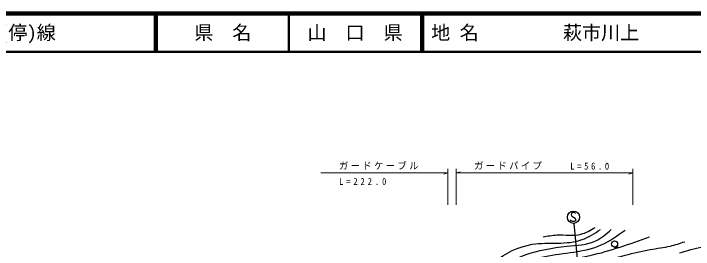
# Model space of a CAD drawing. Units: millimetres, scale not verified. Extents: x 40000 to 680000, y 20000 to 380000.
# Drawn here: x 260651 to 439286, y 318066 to 380000 of the extents above; entities that cross this region are included whole.
import ezdxf
from ezdxf.enums import TextEntityAlignment as Align

# ---------------------------------------------------------------- set-up
doc = ezdxf.new("R2010")
doc.units = ezdxf.units.MM
doc.header["$LTSCALE"] = 1000
for name, color, linetype, lineweight in [('M-BGD', 7, 'Continuous', 25), ('M-STR-HTXT', 7, 'Continuous', 13), ('M-STR-STRC', 7, 'Continuous', 25), ('M-TTL', 2, 'Continuous', 140), ('M-TTL-LINE', 7, 'Continuous', 50)]:
    doc.layers.add(name, color=color, linetype=linetype, lineweight=lineweight)
doc.layers.add('M-TTL-TXT', color=7, linetype='Continuous')
doc.styles.add('ＭＳ ゴシック', font='')
doc.styles.get('ＭＳ ゴシック').set_extended_font_data('MS Gothic')

msp = doc.modelspace()

# ---------------------------------------------------------------- linework, layer by layer
at = {"layer": 'M-BGD'}
msp.add_line((418586, 318687), (419636, 318687), dxfattribs=at)
msp.add_circle((418586, 319485), 798, dxfattribs=at)
for points, knots in [([(399819, 321342), (401004, 321568), (402189, 321794), (403401, 321854), (405530, 321958), (407744, 321548), (409748, 322058), (411034, 322386), (412234, 323092), (413433, 323799)], [0, 0, 0, 0, 1, 1, 1, 2, 2, 2, 3, 3, 3, 3]), ([(283801, 258152), (282038, 259673), (280274, 261194), (278785, 262963), (276215, 266018), (274464, 269814), (273667, 273814), (273048, 276921), (273004, 280152), (273974, 283129), (274996, 286204), (277050, 288948), (279604, 290909), (283430, 293808), (288247, 294924), (293014, 295515), (297503, 296096), (301814, 296341), (306116, 295822), (312308, 294990), (318293, 292881), (324439, 292649), (328651, 292431), (332936, 293109), (337030, 294287), (341585, 295569), (345903, 297572), (350439, 298791), (354031, 299826), (357728, 300385), (361495, 300940), (365792, 301554), (370247, 302016), (373921, 303940), (378800, 306422), (382320, 311404), (386921, 314791), (389900, 317082), (393299, 318811), (396953, 319397), (401308, 320095), (406025, 319167), (410055, 320625), (411739, 321235), (413302, 322261), (414866, 323287)], [0, 0, 0, 0, 1, 1, 1, 2, 2, 2, 3, 3, 3, 4, 4, 4, 5, 5, 5, 6, 6, 6, 7, 7, 7, 8, 8, 8, 9, 9, 9, 10, 10, 10, 11, 11, 11, 12, 12, 12, 13, 13, 13, 14, 14, 14, 15, 15, 15, 15]), ([(289345, 289651), (290184, 290492), (291022, 291333), (291986, 291992), (294033, 293391), (296644, 293964), (299187, 294092), (301743, 294221), (304230, 293902), (306689, 293372), (311855, 292199), (316762, 290371), (321933, 289831), (324634, 289511), (327402, 289582), (330087, 290011), (335081, 290761), (339801, 292799), (344611, 294452), (348734, 295953), (352887, 297211), (357206, 297933), (361397, 298699), (365732, 298902), (369749, 300214), (373115, 301275), (376294, 303055), (379051, 305315), (381835, 307548), (384195, 310256), (387033, 312397), (389438, 314240), (392194, 315645), (395068, 316598), (398555, 317863), (402196, 318529), (405990, 318878), (408648, 319123), (411381, 319213), (413672, 320319), (415132, 321024), (416413, 322141), (417693, 323259)], [0, 0, 0, 0, 1, 1, 1, 2, 2, 2, 3, 3, 3, 4, 4, 4, 5, 5, 5, 6, 6, 6, 7, 7, 7, 8, 8, 8, 9, 9, 9, 10, 10, 10, 11, 11, 11, 12, 12, 12, 13, 13, 13, 14, 14, 14, 14]), ([(333231, 285270), (334244, 286379), (335257, 287488), (336412, 288391), (339405, 290734), (343347, 291695), (347154, 292652), (351604, 293771), (355871, 294884), (360297, 295773), (364427, 296539), (368598, 297239), (372420, 298833), (376271, 300375), (379803, 302782), (382922, 305615), (384938, 307430), (386780, 309418), (388916, 311016), (392186, 313568), (396131, 315266), (400259, 316178), (405274, 317284), (410559, 317230), (415083, 319238), (417281, 320214), (419299, 321677), (421317, 323139)], [0, 0, 0, 0, 1, 1, 1, 2, 2, 2, 3, 3, 3, 4, 4, 4, 5, 5, 5, 6, 6, 6, 7, 7, 7, 8, 8, 8, 9, 9, 9, 9]), ([(364461, 292232), (365276, 293091), (366090, 293949), (367042, 294572), (369043, 295883), (371650, 296150), (373943, 297033), (376199, 297902), (378151, 299366), (380005, 300934), (383329, 303583), (386270, 306665), (389727, 309096), (392476, 311076), (395566, 312622), (398789, 313657), (403115, 315046), (407678, 315514), (412112, 316478), (417456, 317639), (422612, 319519), (427768, 321399)], [0, 0, 0, 0, 1, 1, 1, 2, 2, 2, 3, 3, 3, 4, 4, 4, 5, 5, 5, 6, 6, 6, 7, 7, 7, 7]), ([(387859, 303635), (388381, 304219), (388902, 304803), (389479, 305315), (391266, 306901), (393584, 307800), (395781, 308856), (397526, 309695), (399196, 310633), (400942, 311377), (405324, 313133), (410099, 313761), (414745, 314797), (419182, 315818), (423482, 317277), (427948, 318038), (429709, 318338), (431495, 318530), (433230, 318938), (434509, 319240), (435760, 319659), (437011, 320079)], [0, 0, 0, 0, 1, 1, 1, 2, 2, 2, 3, 3, 3, 4, 4, 4, 5, 5, 5, 6, 6, 6, 7, 7, 7, 7]), ([(435636, 317141), (437611, 317740), (439586, 318339), (441663, 318779), (444364, 319352), (447238, 319657), (449787, 318845), (451380, 318337), (452847, 317392), (454176, 316290), (456807, 314117), (458887, 311408), (461644, 309608), (464199, 307876), (467359, 306995), (470489, 306659), (474029, 306240), (477578, 306603), (481122, 306659), (485435, 306796), (489686, 306465), (493962, 306070), (499804, 305566), (505679, 304675), (511454, 305284), (516184, 305775), (520846, 307279), (525598, 307708), (528962, 308011), (532370, 307775), (535753, 307511), (537287, 307392), (538815, 307266), (540344, 307140)], [0, 0, 0, 0, 1, 1, 1, 2, 2, 2, 3, 3, 3, 4, 4, 4, 5, 5, 5, 6, 6, 6, 7, 7, 7, 8, 8, 8, 9, 9, 9, 10, 10, 10, 11, 11, 11, 11])]:
    msp.add_open_spline(points, degree=3, knots=knots, dxfattribs=at)
at = {"layer": 'M-STR-HTXT'}
for p, q in [((374786, 338137), (341391, 338137)), ((374786, 338137), (373736, 337843)), ((374786, 329737), (374786, 339187)), ((376974, 329737), (376974, 339187)), ((376974, 338137), (378024, 338431)), ((376974, 338137), (423376, 338137)), ((423376, 338137), (422326, 337843)), ((423376, 339187), (423376, 329737))]:
    msp.add_line(p, q, dxfattribs=at)
at = {"layer": 'M-STR-STRC'}
msp.add_line((409339, 310856), (407952, 324839), dxfattribs=at)
msp.add_lwpolyline([(408281, 327528), (408153, 327656), (407897, 327720), (407641, 327720), (407257, 327528), (407193, 327144), (407321, 326824), (408217, 326312), (408345, 325992), (408281, 325608), (407961, 325416), (407513, 325416), (407129, 325608), (407001, 325800)], dxfattribs=at)
msp.add_circle((407769, 326504), 1600, dxfattribs=at)
at = {"layer": 'M-TTL'}
msp.add_line((680000, 380000), (40000, 380000), dxfattribs=at)
at = {"layer": 'M-TTL-LINE'}
for p, q in [((297750, 380000), (297750, 370000)), ((298250, 380000), (298250, 370000)), ((333000, 380000), (333000, 370000)), ((367750, 380000), (367750, 370000)), ((368250, 380000), (368250, 370000)), ((40000, 370000), (680000, 370000))]:
    msp.add_line(p, q, dxfattribs=at)

# ---------------------------------------------------------------- texts
at = {"layer": 'M-STR-HTXT', "char_height": 1833, "attachment_point": 7, "style": 'ＭＳ ゴシック'}
for s, insert in [('\\T1.26;\\W0.95;ガードケーブル', (346157, 339016)), ('\\T1.26;\\W0.95;ガードパイプ', (381669, 339016))]:
    msp.add_mtext(s, dxfattribs=dict(at, insert=insert))
at = {"layer": 'M-STR-HTXT', "char_height": 1833, "attachment_point": 7, "rotation": 359.9, "style": 'ＭＳ ゴシック'}
for s, insert in [('\\T1.62;\\W0.9;L=56.0', (406932, 339016)), ('\\T1.68;\\W0.9;L=222.0', (346157, 334987))]:
    msp.add_mtext(s, dxfattribs=dict(at, insert=insert))
at = {"layer": 'M-TTL-TXT', "style": 'ＭＳ ゴシック'}
for s, p in [('一般県道迫田篠目(停)線', (216734, 375000)), ('地 名', (370380, 375000)), ('萩市川上', (405024, 375000))]:
    msp.add_text(s, height=3666, dxfattribs=at).set_placement(p, align=Align.MIDDLE_LEFT)
for s, p in [('県\u3000名', (315625, 375000)), ('山\u3000口\u3000県', (350375, 375000))]:
    msp.add_text(s, height=3666, dxfattribs=at).set_placement(p, align=Align.MIDDLE_CENTER)

doc.saveas('drawing.dxf')
